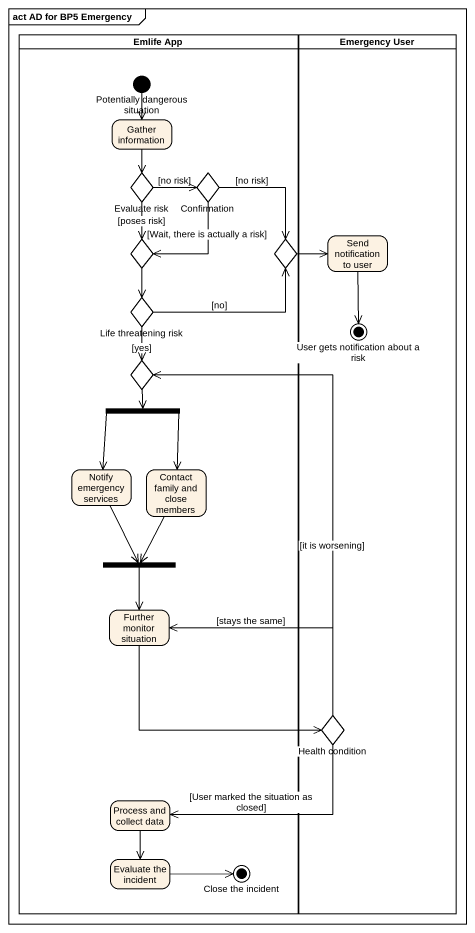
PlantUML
@startuml
mainframe act AD for BP5 Emergency
hide empty description
state "Emlife App" as Emlife_App <<partition>> {
  state "Potentially dangerous situation" as Potentially_dangerous <<start>>
  state "Gather information" as Gather_information
  state "Evaluate risk" as Evaluate_risk <<choice>>
  state Confirmation <<choice>>
  state choice1 <<choice>>
  state choice2 <<choice>>
  state "Life threatening risk" as Life_threatening_risk <<choice>>
  state choice3 <<choice>>
  state fork1 <<fork>>
  state "Notify emergency services" as Notify_emergency_services
  state "Contact family and close members" as Contact_family_and_close
  state fork2 <<join>>
  state "Further monitor situation" as Further_monitor_situation
  state "Process and collect data" as Process_and_collect_data
  state "Evaluate the incident" as Evaluate_the_incident
  state "Close the incident" as Close_the_incident <<end>>
}
state "Emergency User" as Emergency_User <<partition>> {
  state "Send notification to user" as Send_notification_to_user
  state "User gets notification about a risk" as User_gets_notification <<end>>
  state "Health condition" as Health_condition <<choice>>
}
Potentially_dangerous --> Gather_information
Gather_information --> Evaluate_risk
Evaluate_risk -right-> Confirmation : [no risk]
Evaluate_risk --> choice1 : [poses risk]
Confirmation --> choice1 : [Wait, there is actually a risk]
Confirmation --> choice2 : [no risk]
choice1 --> Life_threatening_risk
choice2 -right-> Send_notification_to_user
Send_notification_to_user --> User_gets_notification
Life_threatening_risk -right-> choice2 : [no]
Life_threatening_risk --> choice3 : [yes]
choice3 --> fork1
fork1 --> Notify_emergency_services
fork1 --> Contact_family_and_close
Notify_emergency_services --> fork2
Contact_family_and_close --> fork2
fork2 --> Further_monitor_situation
Further_monitor_situation -right-> Health_condition
Health_condition -up-> choice3 : [it is worsening]
Health_condition -left-> Further_monitor_situation : [stays the same]
Health_condition -left-> Process_and_collect_data : [User marked the situation as closed]
Process_and_collect_data --> Evaluate_the_incident
Evaluate_the_incident -right-> Close_the_incident
@enduml
